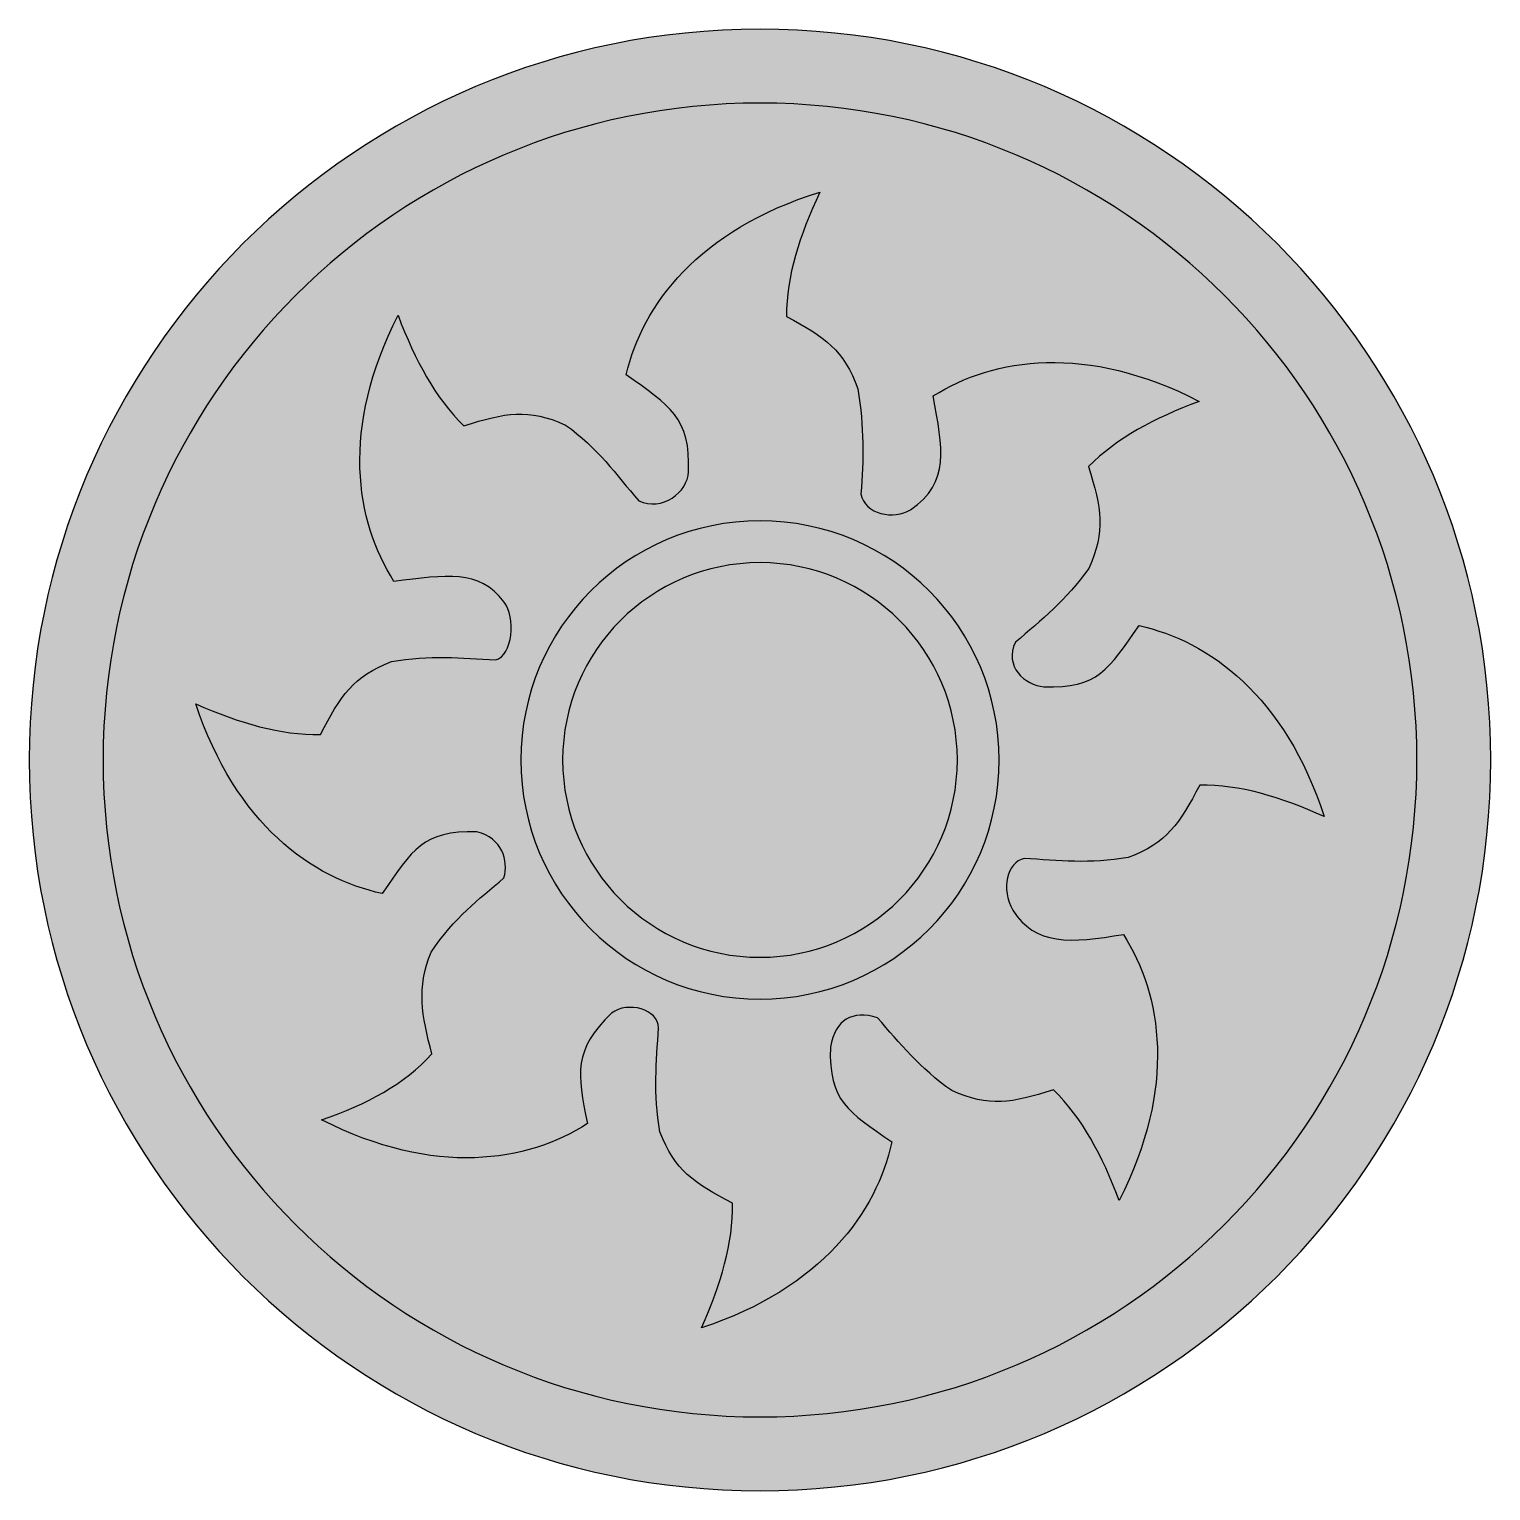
# Model space of a CAD drawing. Header units: centimetres. Extents: x -6.1 to -3.7, y -9.79 to -7.39.
import ezdxf

# ---------------------------------------------------------------- set-up
doc = ezdxf.new("R2010")
doc.units = ezdxf.units.CM
doc.header["$MEASUREMENT"] = 0
doc.layers.add('Layer 1', color=7, linetype='Continuous')

msp = doc.modelspace()

# ---------------------------------------------------------------- hatches: boundary and pattern name
at = {"layer": 'Layer 1', "true_color": 0x000000}
h = msp.add_hatch(color=18, dxfattribs=at)
edge = h.paths.add_edge_path()
edge.add_spline(control_points=[(-4.90366, -7.38733), (-4.24051, -7.38733), (-3.70295, -7.9249), (-3.70295, -8.58805), (-3.70295, -9.2512), (-4.24051, -9.78878), (-4.90366, -9.78878), (-5.56681, -9.78878), (-6.10439, -9.2512), (-6.10439, -8.58805), (-6.10439, -7.9249), (-5.56681, -7.38733), (-4.90366, -7.38733)], knot_values=[0, 0, 0, 0, 0.25, 0.25, 0.25, 0.5, 0.5, 0.5, 0.75, 0.75, 0.75, 1, 1, 1, 1], degree=3, periodic=1)
h = msp.add_hatch(color=18, dxfattribs=at)
edge = h.paths.add_edge_path()
edge.add_spline(control_points=[(-4.90366, -7.50872), (-4.30756, -7.50872), (-3.82433, -7.99194), (-3.82433, -8.58805), (-3.82433, -9.18416), (-4.30756, -9.66739), (-4.90366, -9.66739), (-5.49976, -9.66739), (-5.98299, -9.18416), (-5.98299, -8.58805), (-5.98299, -7.99194), (-5.49976, -7.50872), (-4.90366, -7.50872)], knot_values=[0, 0, 0, 0, 0.25, 0.25, 0.25, 0.5, 0.5, 0.5, 0.75, 0.75, 0.75, 1, 1, 1, 1], degree=3, periodic=1)
h = msp.add_hatch(color=18, dxfattribs=at)
edge = h.paths.add_edge_path()
edge.add_spline(control_points=[(-5.0703, -9.02824), (-5.07392, -9.08468), (-5.0793, -9.13571), (-5.0681, -9.19923), (-5.04398, -9.26235), (-5.01225, -9.2832), (-4.94868, -9.31609), (-4.94769, -9.38251), (-4.96744, -9.44816), (-4.99976, -9.52109), (-4.80153, -9.45567), (-4.71185, -9.33047), (-4.68707, -9.21557), (-4.75923, -9.16551), (-4.7905, -9.14894), (-4.7881, -9.05964), (-4.78009, -9.01429), (-4.752, -8.99912), (-4.71063, -9.01147), (-4.67345, -9.05409), (-4.6413, -9.09411), (-4.58863, -9.1313), (-4.52705, -9.15913), (-4.48984, -9.15157), (-4.42155, -9.13015), (-4.37407, -9.17659), (-4.34185, -9.2371), (-4.31344, -9.31164), (-4.21879, -9.12559), (-4.24332, -8.97356), (-4.30663, -8.87453), (-4.39313, -8.88983), (-4.45224, -8.89242), (-4.48819, -8.83501), (-4.50813, -8.79982), (-4.49788, -8.75585), (-4.46958, -8.74974), (-4.41315, -8.75359), (-4.36212, -8.75915), (-4.29859, -8.74821), (-4.23536, -8.72434), (-4.21439, -8.69269), (-4.18125, -8.62925), (-4.11484, -8.62851), (-4.04927, -8.64852), (-3.97646, -8.68113), (-4.04112, -8.48265), (-4.16597, -8.3925), (-4.28076, -8.36725), (-4.33111, -8.43923), (-4.34779, -8.47043), (-4.43708, -8.46767), (-4.46892, -8.46563), (-4.50302, -8.43358), (-4.48391, -8.39454), (-4.44111, -8.35757), (-4.40094, -8.32562), (-4.36351, -8.27314), (-4.33538, -8.21167), (-4.34276, -8.17443), (-4.36386, -8.10604), (-4.31721, -8.05877), (-4.25652, -8.02684), (-4.18185, -7.99878), (-4.36746, -7.90326), (-4.51961, -7.92707), (-4.61895, -7.98992), (-4.60406, -8.07649), (-4.58989, -8.13068), (-4.65661, -8.17713), (-4.68337, -8.19361), (-4.73178, -8.18508), (-4.73779, -8.15084), (-4.73318, -8.09447), (-4.73276, -8.04171), (-4.74282, -7.97803), (-4.76583, -7.9145), (-4.79718, -7.89308), (-4.86016, -7.85908), (-4.85999, -7.79265), (-4.83908, -7.72736), (-4.80546, -7.65502), (-5.00482, -7.71692), (-5.0967, -7.84052), (-5.12352, -7.95496), (-5.05224, -8.00628), (-5.01722, -8.02543), (-5.0212, -8.11466), (-5.02236, -8.14764), (-5.06433, -8.1806), (-5.10291, -8.16196), (-5.14009, -8.11935), (-5.17045, -8.07483), (-5.22313, -8.03766), (-5.28472, -8.00984), (-5.32193, -8.0174), (-5.39022, -8.03887), (-5.43772, -7.99243), (-5.46995, -7.93192), (-5.49839, -7.85739), (-5.59298, -8.04349), (-5.5684, -8.1955), (-5.50505, -8.29451), (-5.41855, -8.28459), (-5.36621, -8.27343), (-5.32394, -8.32857), (-5.30511, -8.35318), (-5.3095, -8.41668), (-5.33824, -8.42372), (-5.39468, -8.42026), (-5.44574, -8.41504), (-5.50923, -8.42642), (-5.57227, -8.45073), (-5.59303, -8.48253), (-5.62573, -8.5462), (-5.69213, -8.5474), (-5.75784, -8.52784), (-5.83086, -8.49573), (-5.76486, -8.69376), (-5.63938, -8.78306), (-5.52441, -8.80751), (-5.47456, -8.73519), (-5.45811, -8.70388), (-5.3688, -8.70601), (-5.32742, -8.71676), (-5.31645, -8.75279), (-5.32442, -8.78169), (-5.367, -8.81891), (-5.40518, -8.84569), (-5.44412, -8.90382), (-5.46827, -8.96273), (-5.45957, -9.00682), (-5.44279, -9.0709), (-5.48827, -9.12114), (-5.54875, -9.15342), (-5.62415, -9.17922), (-5.43799, -9.27365), (-5.28598, -9.24895), (-5.18702, -9.18551), (-5.20468, -9.10175), (-5.21003, -9.0652), (-5.14772, -9.00393), (-5.12034, -8.98386), (-5.07063, -8.99738), (-5.0703, -9.02824)], knot_values=[0, 0, 0, 0, 0.0208333, 0.0208333, 0.0208333, 0.0416667, 0.0416667, 0.0416667, 0.0625, 0.0625, 0.0625, 0.0833333, 0.0833333, 0.0833333, 0.1041667, 0.1041667, 0.1041667, 0.125, 0.125, 0.125, 0.1458333, 0.1458333, 0.1458333, 0.1666667, 0.1666667, 0.1666667, 0.1875, 0.1875, 0.1875, 0.2083333, 0.2083333, 0.2083333, 0.2291667, 0.2291667, 0.2291667, 0.25, 0.25, 0.25, 0.2708333, 0.2708333, 0.2708333, 0.2916667, 0.2916667, 0.2916667, 0.3125, 0.3125, 0.3125, 0.3333333, 0.3333333, 0.3333333, 0.3541667, 0.3541667, 0.3541667, 0.375, 0.375, 0.375, 0.3958333, 0.3958333, 0.3958333, 0.4166667, 0.4166667, 0.4166667, 0.4375, 0.4375, 0.4375, 0.4583333, 0.4583333, 0.4583333, 0.4791667, 0.4791667, 0.4791667, 0.5, 0.5, 0.5, 0.5208333, 0.5208333, 0.5208333, 0.5416667, 0.5416667, 0.5416667, 0.5625, 0.5625, 0.5625, 0.5833333, 0.5833333, 0.5833333, 0.6041667, 0.6041667, 0.6041667, 0.625, 0.625, 0.625, 0.6458333, 0.6458333, 0.6458333, 0.6666667, 0.6666667, 0.6666667, 0.6875, 0.6875, 0.6875, 0.7083333, 0.7083333, 0.7083333, 0.7291667, 0.7291667, 0.7291667, 0.75, 0.75, 0.75, 0.7708333, 0.7708333, 0.7708333, 0.7916667, 0.7916667, 0.7916667, 0.8125, 0.8125, 0.8125, 0.8333333, 0.8333333, 0.8333333, 0.8541667, 0.8541667, 0.8541667, 0.875, 0.875, 0.875, 0.8958333, 0.8958333, 0.8958333, 0.9166667, 0.9166667, 0.9166667, 0.9375, 0.9375, 0.9375, 0.9583333, 0.9583333, 0.9583333, 0.9791667, 0.9791667, 0.9791667, 1, 1, 1, 1], degree=3, periodic=1)
h = msp.add_hatch(color=18, dxfattribs=at)
edge = h.paths.add_edge_path()
edge.add_spline(control_points=[(-4.90366, -8.19505), (-4.68661, -8.19505), (-4.51066, -8.371), (-4.51066, -8.58805), (-4.51066, -8.8051), (-4.68661, -8.98106), (-4.90366, -8.98106), (-5.12072, -8.98106), (-5.29667, -8.8051), (-5.29667, -8.58805), (-5.29667, -8.371), (-5.12072, -8.19505), (-4.90366, -8.19505)], knot_values=[0, 0, 0, 0, 0.25, 0.25, 0.25, 0.5, 0.5, 0.5, 0.75, 0.75, 0.75, 1, 1, 1, 1], degree=3, periodic=1)
h = msp.add_hatch(color=18, dxfattribs=at)
edge = h.paths.add_edge_path()
edge.add_spline(control_points=[(-4.90366, -8.26381), (-4.72459, -8.26381), (-4.57942, -8.40898), (-4.57942, -8.58805), (-4.57942, -8.76712), (-4.72459, -8.91229), (-4.90366, -8.91229), (-5.08273, -8.91229), (-5.22791, -8.76712), (-5.22791, -8.58805), (-5.22791, -8.40898), (-5.08273, -8.26381), (-4.90366, -8.26381)], knot_values=[0, 0, 0, 0, 0.25, 0.25, 0.25, 0.5, 0.5, 0.5, 0.75, 0.75, 0.75, 1, 1, 1, 1], degree=3, periodic=1)

# ---------------------------------------------------------------- linework, layer by layer
at = {"layer": 'Layer 1'}
for points, knots in [([(-4.90366, -7.38733), (-4.24051, -7.38733), (-3.70295, -7.9249), (-3.70295, -8.58805), (-3.70295, -9.2512), (-4.24051, -9.78878), (-4.90366, -9.78878), (-5.56681, -9.78878), (-6.10439, -9.2512), (-6.10439, -8.58805), (-6.10439, -7.9249), (-5.56681, -7.38733), (-4.90366, -7.38733)], [0, 0, 0, 0, 0.25, 0.25, 0.25, 0.5, 0.5, 0.5, 0.75, 0.75, 0.75, 1, 1, 1, 1]), ([(-4.90366, -7.50872), (-4.30756, -7.50872), (-3.82433, -7.99194), (-3.82433, -8.58805), (-3.82433, -9.18416), (-4.30756, -9.66739), (-4.90366, -9.66739), (-5.49976, -9.66739), (-5.98299, -9.18416), (-5.98299, -8.58805), (-5.98299, -7.99194), (-5.49976, -7.50872), (-4.90366, -7.50872)], [0, 0, 0, 0, 0.25, 0.25, 0.25, 0.5, 0.5, 0.5, 0.75, 0.75, 0.75, 1, 1, 1, 1]), ([(-5.0703, -9.02824), (-5.07392, -9.08468), (-5.0793, -9.13571), (-5.0681, -9.19923), (-5.04398, -9.26235), (-5.01225, -9.2832), (-4.94868, -9.31609), (-4.94769, -9.38251), (-4.96744, -9.44816), (-4.99976, -9.52109), (-4.80153, -9.45567), (-4.71185, -9.33047), (-4.68707, -9.21557), (-4.75923, -9.16551), (-4.7905, -9.14894), (-4.7881, -9.05964), (-4.78009, -9.01429), (-4.752, -8.99912), (-4.71063, -9.01147), (-4.67345, -9.05409), (-4.6413, -9.09411), (-4.58863, -9.1313), (-4.52705, -9.15913), (-4.48984, -9.15157), (-4.42155, -9.13015), (-4.37407, -9.17659), (-4.34185, -9.2371), (-4.31344, -9.31164), (-4.21879, -9.12559), (-4.24332, -8.97356), (-4.30663, -8.87453), (-4.39313, -8.88983), (-4.45224, -8.89242), (-4.48819, -8.83501), (-4.50813, -8.79982), (-4.49788, -8.75585), (-4.46958, -8.74974), (-4.41315, -8.75359), (-4.36212, -8.75915), (-4.29859, -8.74821), (-4.23536, -8.72434), (-4.21439, -8.69269), (-4.18125, -8.62925), (-4.11484, -8.62851), (-4.04927, -8.64852), (-3.97646, -8.68113), (-4.04112, -8.48265), (-4.16597, -8.3925), (-4.28076, -8.36725), (-4.33111, -8.43923), (-4.34779, -8.47043), (-4.43708, -8.46767), (-4.46892, -8.46563), (-4.50302, -8.43358), (-4.48391, -8.39454), (-4.44111, -8.35757), (-4.40094, -8.32562), (-4.36351, -8.27314), (-4.33538, -8.21167), (-4.34276, -8.17443), (-4.36386, -8.10604), (-4.31721, -8.05877), (-4.25652, -8.02684), (-4.18185, -7.99878), (-4.36746, -7.90326), (-4.51961, -7.92707), (-4.61895, -7.98992), (-4.60406, -8.07649), (-4.58989, -8.13068), (-4.65661, -8.17713), (-4.68337, -8.19361), (-4.73178, -8.18508), (-4.73779, -8.15084), (-4.73318, -8.09447), (-4.73276, -8.04171), (-4.74282, -7.97803), (-4.76583, -7.9145), (-4.79718, -7.89308), (-4.86016, -7.85908), (-4.85999, -7.79265), (-4.83908, -7.72736), (-4.80546, -7.65502), (-5.00482, -7.71692), (-5.0967, -7.84052), (-5.12352, -7.95496), (-5.05224, -8.00628), (-5.01722, -8.02543), (-5.0212, -8.11466), (-5.02236, -8.14764), (-5.06433, -8.1806), (-5.10291, -8.16196), (-5.14009, -8.11935), (-5.17045, -8.07483), (-5.22313, -8.03766), (-5.28472, -8.00984), (-5.32193, -8.0174), (-5.39022, -8.03887), (-5.43772, -7.99243), (-5.46995, -7.93192), (-5.49839, -7.85739), (-5.59298, -8.04349), (-5.5684, -8.1955), (-5.50505, -8.29451), (-5.41855, -8.28459), (-5.36621, -8.27343), (-5.32394, -8.32857), (-5.30511, -8.35318), (-5.3095, -8.41668), (-5.33824, -8.42372), (-5.39468, -8.42026), (-5.44574, -8.41504), (-5.50923, -8.42642), (-5.57227, -8.45073), (-5.59303, -8.48253), (-5.62573, -8.5462), (-5.69213, -8.5474), (-5.75784, -8.52784), (-5.83086, -8.49573), (-5.76486, -8.69376), (-5.63938, -8.78306), (-5.52441, -8.80751), (-5.47456, -8.73519), (-5.45811, -8.70388), (-5.3688, -8.70601), (-5.32742, -8.71676), (-5.31645, -8.75279), (-5.32442, -8.78169), (-5.367, -8.81891), (-5.40518, -8.84569), (-5.44412, -8.90382), (-5.46827, -8.96273), (-5.45957, -9.00682), (-5.44279, -9.0709), (-5.48827, -9.12114), (-5.54875, -9.15342), (-5.62415, -9.17922), (-5.43799, -9.27365), (-5.28598, -9.24895), (-5.18702, -9.18551), (-5.20468, -9.10175), (-5.21003, -9.0652), (-5.14772, -9.00393), (-5.12034, -8.98386), (-5.07063, -8.99738), (-5.0703, -9.02824)], [0, 0, 0, 0, 0.0208333, 0.0208333, 0.0208333, 0.0416667, 0.0416667, 0.0416667, 0.0625, 0.0625, 0.0625, 0.0833333, 0.0833333, 0.0833333, 0.1041667, 0.1041667, 0.1041667, 0.125, 0.125, 0.125, 0.1458333, 0.1458333, 0.1458333, 0.1666667, 0.1666667, 0.1666667, 0.1875, 0.1875, 0.1875, 0.2083333, 0.2083333, 0.2083333, 0.2291667, 0.2291667, 0.2291667, 0.25, 0.25, 0.25, 0.2708333, 0.2708333, 0.2708333, 0.2916667, 0.2916667, 0.2916667, 0.3125, 0.3125, 0.3125, 0.3333333, 0.3333333, 0.3333333, 0.3541667, 0.3541667, 0.3541667, 0.375, 0.375, 0.375, 0.3958333, 0.3958333, 0.3958333, 0.4166667, 0.4166667, 0.4166667, 0.4375, 0.4375, 0.4375, 0.4583333, 0.4583333, 0.4583333, 0.4791667, 0.4791667, 0.4791667, 0.5, 0.5, 0.5, 0.5208333, 0.5208333, 0.5208333, 0.5416667, 0.5416667, 0.5416667, 0.5625, 0.5625, 0.5625, 0.5833333, 0.5833333, 0.5833333, 0.6041667, 0.6041667, 0.6041667, 0.625, 0.625, 0.625, 0.6458333, 0.6458333, 0.6458333, 0.6666667, 0.6666667, 0.6666667, 0.6875, 0.6875, 0.6875, 0.7083333, 0.7083333, 0.7083333, 0.7291667, 0.7291667, 0.7291667, 0.75, 0.75, 0.75, 0.7708333, 0.7708333, 0.7708333, 0.7916667, 0.7916667, 0.7916667, 0.8125, 0.8125, 0.8125, 0.8333333, 0.8333333, 0.8333333, 0.8541667, 0.8541667, 0.8541667, 0.875, 0.875, 0.875, 0.8958333, 0.8958333, 0.8958333, 0.9166667, 0.9166667, 0.9166667, 0.9375, 0.9375, 0.9375, 0.9583333, 0.9583333, 0.9583333, 0.9791667, 0.9791667, 0.9791667, 1, 1, 1, 1]), ([(-4.90366, -8.19505), (-4.68661, -8.19505), (-4.51066, -8.371), (-4.51066, -8.58805), (-4.51066, -8.8051), (-4.68661, -8.98106), (-4.90366, -8.98106), (-5.12072, -8.98106), (-5.29667, -8.8051), (-5.29667, -8.58805), (-5.29667, -8.371), (-5.12072, -8.19505), (-4.90366, -8.19505)], [0, 0, 0, 0, 0.25, 0.25, 0.25, 0.5, 0.5, 0.5, 0.75, 0.75, 0.75, 1, 1, 1, 1]), ([(-4.90366, -8.26381), (-4.72459, -8.26381), (-4.57942, -8.40898), (-4.57942, -8.58805), (-4.57942, -8.76712), (-4.72459, -8.91229), (-4.90366, -8.91229), (-5.08273, -8.91229), (-5.22791, -8.76712), (-5.22791, -8.58805), (-5.22791, -8.40898), (-5.08273, -8.26381), (-4.90366, -8.26381)], [0, 0, 0, 0, 0.25, 0.25, 0.25, 0.5, 0.5, 0.5, 0.75, 0.75, 0.75, 1, 1, 1, 1])]:
    msp.add_open_spline(points, degree=3, knots=knots, dxfattribs=at)

doc.saveas('drawing.dxf')
